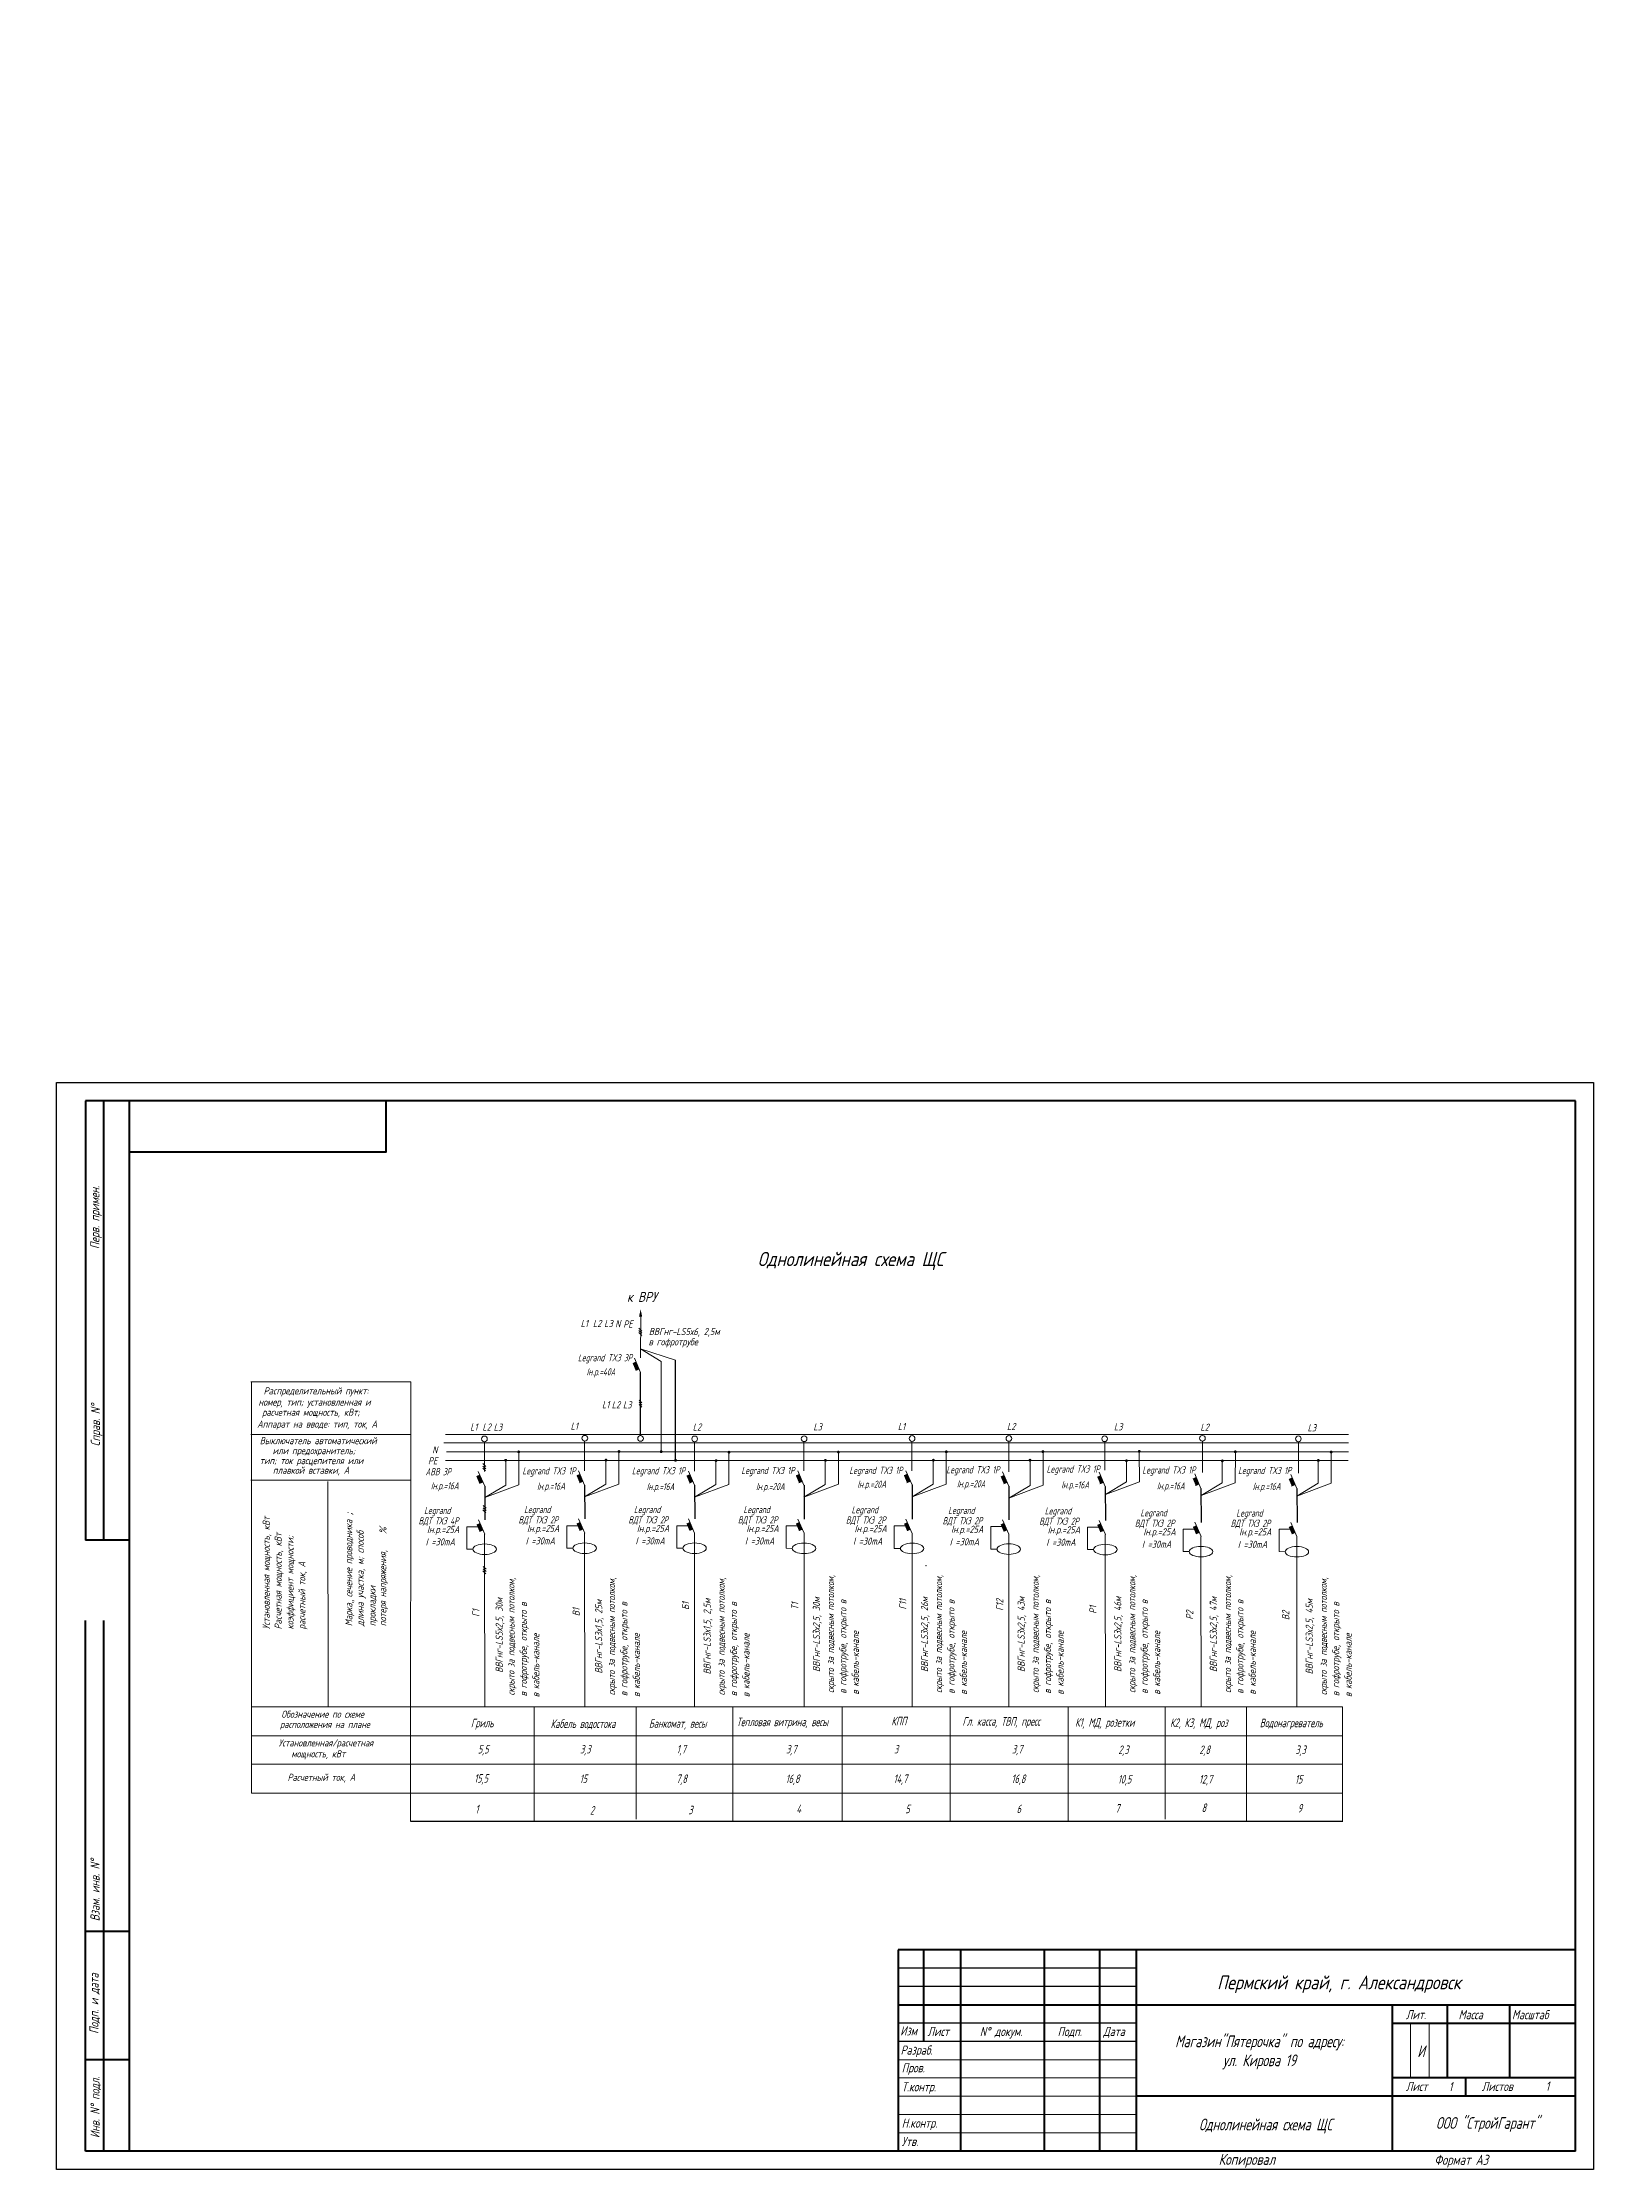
# Model space of a CAD drawing. Header units: millimetres. Extents: x 750 to 1911925374007, y 500 to 46276.
# Drawn here: x 30485 to 60485, y 510 to 41294 of the extents above; entities that cross this region are included whole.
import ezdxf
from ezdxf.enums import TextEntityAlignment as Align

# ---------------------------------------------------------------- set-up
doc = ezdxf.new("R2010")
doc.units = ezdxf.units.MM
for name, color, linetype in [('1', 7, 'Continuous'), ('KONTUR', 7, 'Continuous'), ('вова', 7, 'Continuous'), ('Проводки', 1, 'Continuous'), ('Электропроводки', 1, 'Continuous')]:
    doc.layers.add(name, color=color, linetype=linetype)
doc.layers.add('SHTAMP_Ном_пера__98', color=7, linetype='Continuous', lineweight=25, true_color=0x1f1f1f)
for name, color, linetype, lineweight in [('Основная', 7, 'Continuous', 40), ('текст', 250, 'Continuous', 20), ('тонкая', 7, 'Continuous', 20)]:
    doc.layers.add(name, color=color, linetype=linetype, lineweight=lineweight)
doc.styles.add('ROMANS', font='romans.shx', dxfattribs={"width": 0.7, "oblique": 15, "height": 1})
doc.styles.add('стиль1', font='romans.shx', dxfattribs={"width": 0.75, "oblique": 15, "height": 3.5})

msp = doc.modelspace()

# ---------------------------------------------------------------- hatches: boundary and pattern name
at = {"layer": 'Проводки', "lineweight": 20, "ltscale": 0.5}
h = msp.add_hatch(color=0, dxfattribs=at)
h.paths.add_polyline_path([(41950, 17007), (41950, 16864), (41980, 16864)])
h.paths.add_polyline_path([(41950, 17007), (41921, 16864), (41950, 16864)])

# ---------------------------------------------------------------- linework, layer by layer
at = {"color": 0, "lineweight": 20}
for p, q in [((41947, 16244), (42343, 16000)), ((41535, 13649), (41535, 14281)), ((43643, 13644), (43643, 14276)), ((45741, 13648), (45741, 14279)), ((47811, 13652), (47811, 14283)), ((39365, 13634), (39365, 14102)), ((39615, 13635), (39615, 14269)), ((41285, 13649), (41285, 14117)), ((43393, 13644), (43393, 14112)), ((45491, 13647), (45491, 14115)), ((47561, 13651), (47561, 14119)), ((49417, 13628), (49417, 14096)), ((49667, 13629), (49667, 14260)), ((51263, 13694), (51265, 14086)), ((51513, 13695), (51509, 14265)), ((53099, 13675), (53101, 14097)), ((53349, 13676), (53352, 14257)), ((54940, 13667), (54941, 14105)), ((55190, 13667), (55190, 14270)), ((38964, 13396), (39365, 13634)), ((40876, 13405), (41285, 13649)), ((42984, 13400), (43393, 13644)), ((45082, 13404), (45491, 13647)), ((47154, 13409), (47561, 13651)), ((49008, 13385), (49417, 13628)), ((50860, 13452), (51267, 13694)), ((52694, 13433), (53099, 13675)), ((54531, 13423), (54940, 13667)), ((38619, 12835), (38619, 12405)), ((38834, 12835), (38619, 12835)), ((40536, 12854), (40536, 12424)), ((40751, 12854), (40536, 12854)), ((42642, 12854), (42642, 12424)), ((42858, 12854), (42642, 12854)), ((44741, 12852), (44741, 12423)), ((44956, 12852), (44741, 12852)), ((46814, 12850), (46814, 12420)), ((47029, 12850), (46814, 12850)), ((48666, 12837), (48666, 12407)), ((48881, 12837), (48666, 12837)), ((50518, 12828), (50518, 12398)), ((50733, 12828), (50518, 12828)), ((52351, 12789), (52351, 12360)), ((52567, 12789), (52351, 12789)), ((54189, 12787), (54189, 12357)), ((54404, 12787), (54189, 12787)), ((38619, 12405), (38736, 12403)), ((40536, 12424), (40653, 12422)), ((42642, 12424), (42760, 12422)), ((44741, 12423), (44858, 12420)), ((46814, 12420), (46931, 12418)), ((48666, 12407), (48783, 12405)), ((50518, 12398), (50635, 12396)), ((52351, 12360), (52469, 12357)), ((54189, 12357), (54306, 12355)), ((34494, 9383), (55405, 9383)), ((39908, 9387), (39908, 7188)), ((41867, 9385), (41867, 7227)), ((43718, 9382), (43718, 7194)), ((45816, 9386), (45815, 7198)), ((47885, 9386), (47885, 7202)), ((50146, 9386), (50146, 7204)), ((52009, 9386), (52009, 7228)), ((53564, 9386), (53564, 7188)), ((55405, 9378), (55405, 7179)), ((34494, 8826), (55405, 8826)), ((34494, 8283), (55405, 8283)), ((34494, 7726), (55405, 7726))]:
    msp.add_line(p, q, dxfattribs=at)
at = {"color": 0, "lineweight": 20, "ltscale": 0.5}
msp.add_line((42343, 16000), (42343, 14270), dxfattribs=at)
for p, q in [((42619, 14122), (42617, 16026)), ((41949, 14591), (41949, 15795)), ((38961, 13613), (38963, 12964)), ((40877, 13632), (40880, 12983)), ((42984, 13632), (42987, 12983)), ((45083, 13630), (45086, 12981)), ((47158, 13638), (47158, 12979)), ((49008, 13615), (49010, 12966)), ((50859, 13607), (50862, 12957)), ((52693, 13567), (52696, 12918)), ((54531, 13565), (54534, 12916)), ((37538, 7188), (55405, 7188))]:
    msp.add_line(p, q)
at = {"color": 0}
for p, q in [((51450, 4369), (46889, 4369)), ((51450, 4018), (46889, 4018)), ((51450, 3317), (46889, 3317)), ((51450, 2966), (46889, 2966)), ((56361, 861), (56361, 861))]:
    msp.add_line(p, q, dxfattribs=at)
at = {"color": 0, "lineweight": 20}
for centre in [(38961, 12403), (40878, 12422), (42985, 12422), (45083, 12420), (47156, 12418), (49008, 12405), (50860, 12396), (52694, 12357), (54531, 12355)]:
    msp.add_ellipse(centre, major_axis=(-225, 0), ratio=0.448481, dxfattribs=at)
at = {"layer": '1', "color": 0, "lineweight": 20}
for p, q in [((41947, 16244), (42617, 16026)), ((34480, 15615), (37543, 15615)), ((34494, 7726), (34492, 15615)), ((37543, 15615), (37538, 7188)), ((34480, 14603), (37543, 14603)), ((38176, 14442), (55519, 14441)), ((38207, 14606), (55519, 14605)), ((38956, 13892), (38956, 14463)), ((40876, 13906), (40876, 14477)), ((42984, 13901), (42984, 14463)), ((45082, 13905), (45082, 14467)), ((47152, 13909), (47151, 14471)), ((49008, 13886), (49009, 14473)), ((50847, 13917), (50847, 14468)), ((52720, 13873), (52720, 14475)), ((54561, 13864), (54560, 14465)), ((38209, 14105), (43974, 14105)), ((38227, 14269), (43879, 14269)), ((38964, 13610), (38838, 13892)), ((38924, 13959), (38979, 13904)), ((38928, 14044), (38983, 13989)), ((38928, 13997), (38983, 13943)), ((39359, 14105), (55513, 14105)), ((40877, 13634), (40759, 13906)), ((41422, 14270), (55519, 14270)), ((42985, 13629), (42867, 13901)), ((45082, 13632), (44964, 13905)), ((47158, 13636), (47034, 13909)), ((49008, 13613), (48891, 13886)), ((50859, 13607), (50741, 13880)), ((34480, 13728), (37543, 13728)), ((35957, 13699), (35959, 9385)), ((38926, 13690), (38860, 13662)), ((38964, 13396), (39615, 13635)), ((40846, 13704), (40781, 13677)), ((40876, 13405), (41535, 13649)), ((42954, 13699), (42889, 13672)), ((42984, 13400), (43643, 13644)), ((45052, 13703), (44986, 13675)), ((45082, 13404), (45741, 13648)), ((47122, 13707), (47056, 13679)), ((47154, 13409), (47811, 13652)), ((48978, 13684), (48913, 13656)), ((49008, 13385), (49667, 13629)), ((50822, 13684), (50757, 13657)), ((50860, 13452), (51517, 13695)), ((52693, 13567), (52573, 13846)), ((52654, 13651), (52588, 13623)), ((52694, 13433), (53349, 13676)), ((54531, 13565), (54413, 13838)), ((54495, 13642), (54429, 13614)), ((54531, 13423), (55190, 13667)), ((38928, 13159), (38983, 13104)), ((38933, 13244), (38987, 13189)), ((38933, 13197), (38987, 13143)), ((38961, 12692), (38843, 12965)), ((38960, 10793), (38960, 12694)), ((40878, 12711), (40760, 12983)), ((40877, 10811), (40877, 12713)), ((42985, 12711), (42867, 12983)), ((42984, 10811), (42984, 12713)), ((45083, 12710), (44966, 12982)), ((45083, 10810), (45083, 12711)), ((47156, 12707), (47038, 12980)), ((47155, 10808), (47155, 12709)), ((49008, 12694), (48890, 12967)), ((49007, 10795), (49007, 12696)), ((50860, 12685), (50742, 12957)), ((50859, 10785), (50859, 12687)), ((52694, 12646), (52576, 12919)), ((52693, 10747), (52693, 12648)), ((54531, 12644), (54414, 12917)), ((54531, 10745), (54531, 12646)), ((38928, 11989), (38983, 11934)), ((38933, 12074), (38987, 12019)), ((38933, 12027), (38987, 11973))]:
    msp.add_line(p, q, dxfattribs=at)
at = {"layer": '1', "color": 0, "lineweight": 20, "const_width": 27.3}
for points in [[(39601, 14270, 1), (39628, 14270, 1)], [(41522, 14276, 1), (41549, 14276, 1)], [(42332, 14273, 1), (42359, 14273, 1)], [(43631, 14263, 1), (43658, 14263, 1)], [(45728, 14267, 1), (45755, 14267, 1)], [(47798, 14271, 1), (47825, 14271, 1)], [(49650, 14274, 1), (49678, 14274, 1)], [(51496, 14279, 1), (51523, 14279, 1)], [(53338, 14271, 1), (53366, 14271, 1)], [(55175, 14266, 1), (55202, 14266, 1)], [(39350, 14109, 1), (39377, 14109, 1)], [(41272, 14112, 1), (41299, 14112, 1)], [(42606, 14108, 1), (42633, 14108, 1)], [(43383, 14102, 1), (43410, 14102, 1)], [(45480, 14106, 1), (45507, 14106, 1)], [(47550, 14110, 1), (47577, 14110, 1)], [(49400, 14110, 1), (49428, 14110, 1)], [(51251, 14099, 1), (51278, 14099, 1)], [(53087, 14097, 1), (53114, 14097, 1)], [(54927, 14105, 1), (54955, 14105, 1)]]:
    msp.add_lwpolyline(points, format="xyb", close=True, dxfattribs=at)
at = {"layer": '1', "color": 0, "lineweight": 20}
for centre in [(38956, 14518), (40881, 14532), (41949, 14527), (42987, 14518), (45085, 14522), (47155, 14526), (49011, 14527), (50846, 14522), (52720, 14530), (54560, 14520)]:
    msp.add_circle(centre, 54.7, dxfattribs=at)
msp.add_point((47419, 12085), dxfattribs=at)
for points in [[(38866, 13832), (38866, 13832), (38800, 13805), (38926, 13690)], [(38800, 13805), (38860, 13662), (38926, 13690)], [(38926, 13690), (38926, 13690), (38866, 13832)], [(40786, 13846), (40786, 13846), (40721, 13819), (40846, 13704)], [(40721, 13819), (40781, 13677), (40846, 13704)], [(40846, 13704), (40846, 13704), (40786, 13846)], [(42894, 13841), (42894, 13841), (42829, 13814), (42954, 13699)], [(42829, 13814), (42889, 13672), (42954, 13699)], [(42954, 13699), (42954, 13699), (42894, 13841)], [(44992, 13845), (44992, 13845), (44926, 13818), (45052, 13703)], [(44926, 13818), (44986, 13675), (45052, 13703)], [(45052, 13703), (45052, 13703), (44992, 13845)], [(47062, 13849), (47062, 13849), (46996, 13821), (47122, 13707)], [(46996, 13821), (47056, 13679), (47122, 13707)], [(47122, 13707), (47122, 13707), (47062, 13849)], [(48918, 13826), (48918, 13826), (48852, 13798), (48978, 13684)], [(48852, 13798), (48913, 13656), (48978, 13684)], [(48978, 13684), (48978, 13684), (48918, 13826)], [(50768, 13820), (50768, 13820), (50703, 13793), (50829, 13678)], [(50703, 13793), (50763, 13650), (50829, 13678)], [(50829, 13678), (50829, 13678), (50768, 13820)], [(52600, 13786), (52600, 13786), (52534, 13759), (52660, 13644)], [(52534, 13759), (52595, 13617), (52660, 13644)], [(52660, 13644), (52660, 13644), (52600, 13786)], [(54441, 13778), (54441, 13778), (54375, 13750), (54501, 13635)], [(54375, 13750), (54435, 13608), (54501, 13635)], [(54501, 13635), (54501, 13635), (54441, 13778)], [(38871, 12904), (38871, 12904), (38805, 12877), (38931, 12762)], [(38805, 12877), (38865, 12735), (38931, 12762)], [(38931, 12762), (38931, 12762), (38871, 12904)], [(40788, 12923), (40788, 12923), (40722, 12896), (40848, 12781)], [(40722, 12896), (40782, 12754), (40848, 12781)], [(40848, 12781), (40848, 12781), (40788, 12923)], [(42894, 12923), (42894, 12923), (42829, 12896), (42954, 12781)], [(42829, 12896), (42889, 12754), (42954, 12781)], [(42954, 12781), (42954, 12781), (42894, 12923)], [(44993, 12922), (44993, 12922), (44927, 12895), (45053, 12780)], [(44927, 12895), (44988, 12752), (45053, 12780)], [(45053, 12780), (45053, 12780), (44993, 12922)], [(47066, 12920), (47066, 12920), (47000, 12892), (47126, 12778)], [(47000, 12892), (47060, 12750), (47126, 12778)], [(47126, 12778), (47126, 12778), (47066, 12920)], [(48918, 12907), (48918, 12907), (48852, 12879), (48978, 12765)], [(48852, 12879), (48912, 12737), (48978, 12765)], [(48978, 12765), (48978, 12765), (48918, 12907)], [(50770, 12897), (50770, 12897), (50704, 12870), (50830, 12755)], [(50704, 12870), (50764, 12728), (50830, 12755)], [(50830, 12755), (50830, 12755), (50770, 12897)], [(52603, 12859), (52603, 12859), (52538, 12832), (52663, 12717)], [(52538, 12832), (52598, 12689), (52663, 12717)], [(52663, 12717), (52663, 12717), (52603, 12859)], [(54441, 12857), (54441, 12857), (54375, 12829), (54501, 12715)], [(54375, 12829), (54436, 12687), (54501, 12715)], [(54501, 12715), (54501, 12715), (54441, 12857)]]:
    msp.add_solid(points, dxfattribs=at)
at = {"layer": 'KONTUR', "color": 0}
for p, q in [((30750, 510), (30750, 21350)), ((30750, 21350), (60221, 21350)), ((60221, 21350), (60221, 510)), ((60221, 510), (30750, 510))]:
    msp.add_line(p, q, dxfattribs=at)
at = {"layer": 'вова', "color": 0, "lineweight": 20}
for p, q in [((41949, 16076), (41952, 16858)), ((41918, 16640), (41972, 16585)), ((41918, 16599), (41972, 16544)), ((41918, 16558), (41972, 16503)), ((41949, 15795), (41831, 16068)), ((41921, 15857), (41856, 15829)), ((41922, 15262), (41976, 15207)), ((41922, 15221), (41976, 15166)), ((41922, 15180), (41976, 15125))]:
    msp.add_line(p, q, dxfattribs=at)
for points in [[(41861, 15999), (41861, 15999), (41796, 15972), (41921, 15857)], [(41796, 15972), (41856, 15829), (41921, 15857)]]:
    msp.add_solid(points, dxfattribs=at)
at = {"layer": 'Основная', "color": 0}
for p, q in [((31311, 20999), (31311, 12579)), ((59870, 20999), (31311, 20999)), ((31662, 12579), (31662, 20999)), ((32153, 3668), (32153, 20999)), ((37072, 20008), (37072, 20991)), ((59870, 861), (59870, 20999)), ((37065, 20017), (32153, 20017)), ((32153, 12579), (31311, 12579)), ((31311, 861), (31311, 11035)), ((31662, 861), (31662, 11035)), ((32153, 5071), (31311, 5071)), ((46889, 4720), (46889, 861)), ((59870, 4720), (46889, 4720)), ((47380, 2966), (47380, 4720)), ((48082, 4720), (48082, 861)), ((49695, 861), (49695, 4720)), ((50748, 4720), (50748, 861)), ((51450, 4720), (51450, 861)), ((32153, 861), (32153, 3668)), ((46889, 3668), (59870, 3668)), ((56361, 3668), (56361, 861)), ((56361, 3317), (59870, 3317)), ((57414, 3668), (57414, 2264)), ((58607, 3668), (58607, 2264)), ((32153, 2615), (31311, 2615)), ((59870, 2264), (56361, 2264)), ((57765, 2264), (57765, 1913)), ((59870, 1913), (51450, 1913)), ((59870, 861), (31311, 861))]:
    msp.add_line(p, q, dxfattribs=at)
at = {"layer": 'тонкая', "color": 0}
for p, q in [((56711, 3302), (56711, 2264)), ((57068, 3302), (57068, 2264)), ((46889, 2615), (51450, 2615)), ((51450, 2264), (46889, 2264)), ((51450, 1913), (46889, 1913))]:
    msp.add_line(p, q, dxfattribs=at)
for points in [[(46889, 1563), (51450, 1563)], [(46889, 1212), (51450, 1212)]]:
    msp.add_lwpolyline(points, dxfattribs=at)
at = {"layer": 'Электропроводки', "color": 0, "lineweight": 20}
for p, q in [((38962, 10790), (38962, 9383)), ((40879, 10809), (40879, 9385)), ((42985, 10809), (42985, 9385)), ((45084, 10808), (45084, 9383)), ((47156, 10806), (47156, 9383)), ((49009, 10792), (49009, 9383)), ((50861, 10783), (50861, 9383)), ((52694, 10745), (52694, 9386)), ((54532, 10743), (54532, 9383))]:
    msp.add_line(p, q, dxfattribs=at)

# ---------------------------------------------------------------- texts
at = {"color": 0, "lineweight": 20, "style": 'ROMANS', "oblique": 15}
for s, height, width, p in [('L1', 136.7, 0.7, (40801, 16664)), ('L2', 136.7, 0.7, (41036, 16664)), ('L3', 136.7, 0.7, (41251, 16662)), ('N', 137, 0.7, (41463, 16660)), ('РЕ', 136.7, 0.7, (41619, 16653)), ('L1', 136.7, 0.7, (41211, 15107)), ('L2', 136.7, 0.7, (41396, 15104)), ('L3', 136.7, 0.7, (41611, 15102)), ('L1', 136.7, 0.7, (38683, 14679)), ('L2', 136.7, 0.7, (38918, 14679)), ('L3', 136.7, 0.7, (39133, 14676)), ('L1', 136.7, 0.7, (40608, 14693)), ('L2', 136.7, 0.7, (42950, 14679)), ('L3', 136.7, 0.7, (45262, 14681)), ('L1', 136.7, 0.7, (46881, 14687)), ('L2', 136.7, 0.7, (48973, 14688)), ('L3', 136.7, 0.7, (51023, 14681)), ('L2', 136.7, 0.7, (52682, 14675)), ('L3', 136.7, 0.7, (54737, 14664)), ('N', 137, 0.7, (37955, 14242)), ('РЕ', 136.7, 0.7, (37875, 14032)), ('Iн.р.=25А', 136.7, 0.7, (37856, 12715)), ('Iн.р.=25А', 136.7, 0.7, (39773, 12734)), ('Iн.р.=25А', 136.7, 0.7, (41879, 12734)), ('Iн.р.=25А', 136.7, 0.7, (43978, 12732)), ('Iн.р.=25А', 136.7, 0.7, (46051, 12730)), ('Iн.р.=25А', 136.7, 0.7, (47903, 12717)), ('Iн.р.=25А', 136.7, 0.7, (49755, 12708)), ('Iн.р.=25А', 136.7, 0.7, (51588, 12669)), ('Iн.р.=25А', 136.7, 0.7, (53426, 12667)), ('I =30mА', 136.7, 0.7, (37829, 12475)), ('I =30mА', 136.7, 0.7, (39746, 12494)), ('I =30mА', 136.7, 0.7, (41852, 12494)), ('I =30mА', 136.7, 0.7, (43951, 12493)), ('I =30mА', 136.7, 0.7, (46024, 12490)), ('I =30mА', 136.7, 0.7, (47876, 12477)), ('I =30mА', 136.7, 0.7, (49728, 12468)), ('I =30mА', 136.7, 0.7, (51561, 12430)), ('I =30mА', 136.7, 0.7, (53399, 12428)), ('расположения на плане', 136.75, 0.7, (35038, 8977)), ('Обозначение по схеме', 136.75, 0.7, (35063, 9172)), ('Гриль', 164.1, 0.6, (38697, 8989)), ('Кабель водостока', 164.09, 0.6, (40226, 8976)), ('Банкомат, весы', 164.09, 0.6, (42110, 8980)), ('Тепловая витрина, весы', 164.09, 0.6, (43790, 9010)), ('КПП', 164.1, 0.6, (46758, 9027)), ('Гл. касса, ТВП, пресс', 164.09, 0.6, (48120, 9020)), ('К1, МД, розетки', 164.09, 0.6, (50280, 9000)), ('К2, К3, МД, роз', 164.09, 0.6, (52101, 8995)), ('Водонагреватель', 164.09, 0.6, (53820, 8990)), ('Установленная/расчетная', 136.75, 0.7, (35009, 8621)), ('5,5', 164.1, 0.6, (38831, 8486)), ('3,3', 164.1, 0.6, (40790, 8486)), ('1,7', 164.1, 0.6, (42641, 8486)), ('3,7', 164.1, 0.6, (44739, 8486)), ('3', 164, 0.6, (46808, 8486)), ('3,7', 164.1, 0.6, (49069, 8486)), ('2,3', 164.1, 0.6, (51108, 8476)), ('2,8', 164.1, 0.6, (52662, 8476)), ('3,3', 164.1, 0.6, (54503, 8476)), (' мощность, кВт', 136.75, 0.7, (35181, 8411)), ('Расчетный ток, А', 136.75, 0.7, (35182, 7961)), ('15,5', 164.1, 0.6, (38761, 7927)), ('15', 164.1, 0.6, (40782, 7920)), ('7,8', 164.1, 0.6, (42633, 7920)), ('16,8', 164.1, 0.6, (44731, 7920)), ('14,7', 164.1, 0.6, (46800, 7920)), ('16,8', 164.1, 0.6, (49061, 7920)), ('10,5', 164.1, 0.6, (51099, 7910)), ('12,7', 164.1, 0.6, (52654, 7910)), ('15', 164.1, 0.6, (54495, 7910)), ('1', 164, 0.6, (38784, 7338)), ('2', 164, 0.6, (40980, 7314)), ('3', 164, 0.6, (42867, 7321)), ('4', 164, 0.6, (44937, 7341)), ('5', 164, 0.6, (47026, 7341)), ('6', 164, 0.6, (49159, 7342)), ('7', 164, 0.6, (51052, 7353)), ('8', 164, 0.6, (52705, 7364)), ('9', 164, 0.6, (54546, 7355))]:
    msp.add_text(s, height=height, dxfattribs=dict(at, width=width)).set_placement(p)
at = {"color": 0, "lineweight": 20, "style": 'ROMANS', "oblique": 15, "width": 0.6}
for s, height, p in [('Legrand TX3 3P', 136.75, (40748, 16076)), ('Iн.р.=40А', 136.7, (40914, 15805)), (' ABB 3P', 136.7, (37763, 13890)), ('Legrand TX3 1P', 136.75, (39684, 13905)), ('Legrand TX3 1P', 136.75, (41784, 13908)), ('Legrand TX3 1P', 136.75, (43881, 13913)), ('Legrand TX3 1P', 136.75, (45951, 13916)), ('Legrand TX3 1P', 136.75, (47811, 13927)), ('Legrand TX3 1P', 136.75, (49734, 13941)), ('Legrand TX3 1P', 136.75, (51567, 13923)), ('Legrand TX3 1P', 136.75, (53404, 13913)), ('Iн.р.=16А', 136.7, (37929, 13620)), ('Iн.р.=16А', 136.7, (39965, 13613)), ('Iн.р.=16А', 136.7, (42065, 13604)), ('Iн.р.=20А', 136.7, (44162, 13604)), ('Iн.р.=20А', 136.7, (46105, 13649)), ('Iн.р.=20А', 136.7, (48014, 13658)), ('Iн.р.=16А', 136.7, (50015, 13637)), ('Iн.р.=16А', 136.7, (51848, 13618)), ('Iн.р.=16А', 136.7, (53685, 13608)), ('Legrand', 136.7, (37799, 13146)), ('Legrand', 136.7, (39716, 13164)), ('Legrand', 136.7, (41822, 13164)), ('Legrand', 136.7, (43921, 13163)), ('Legrand', 136.7, (45994, 13161)), ('Legrand', 136.7, (47846, 13148)), ('Legrand', 136.7, (49698, 13138)), ('Legrand', 136.7, (51531, 13100)), ('Legrand', 136.7, (53369, 13098)), ('ВДТ ТХ3 4P', 136.7, (37693, 12948)), ('ВДТ ТХ3 2P', 136.7, (39609, 12966)), ('ВДТ ТХ3 2P', 136.7, (41716, 12966)), ('ВДТ ТХ3 2P', 136.7, (43815, 12965)), ('ВДТ ТХ3 2P', 136.7, (45887, 12963)), ('ВДТ ТХ3 2P', 136.7, (47740, 12950)), ('ВДТ ТХ3 2P', 136.7, (49591, 12940)), ('ВДТ ТХ3 2P', 136.7, (51425, 12902)), ('ВДТ ТХ3 2P', 136.7, (53263, 12900))]:
    msp.add_text(s, height=height, dxfattribs=at).set_placement(p, align=Align.MIDDLE_LEFT)
at = {"color": 0, "linetype": 'ByBlock', "lineweight": 25, "style": 'ROMANS', "oblique": 15, "width": 0.8}
msp.add_text('Пермский край, г. Александровск', height=263.29, dxfattribs=at).set_placement((53003, 3965))
at = {"layer": '1', "color": 0, "lineweight": 20, "style": 'ROMANS', "oblique": 15, "width": 0.8}
for s, height, p in [('Однолинейная cхема ЩС', 273.49, (44195, 17831)), ('к ВРУ', 191.4, (41690, 17146)), ('в гофротрубе', 136.75, (42102, 16311)), ('ВВГнг-LS5х6, 2,5м', 136.75, (42108, 16509)), ('Раcпределительный пункт:', 136.75, (34723, 15372)), ('номер, тип; установленная и', 136.75, (34624, 15156)), ('расчетная мощность, кВт;', 136.75, (34695, 14961)), ('Аппарат на вводе: тип, ток, А', 136.75, (34601, 14735)), ('Выключатель автоматический', 136.75, (34649, 14417)), ('или предохранитель;', 136.75, (34895, 14225)), ('тип; ток расцепителя или', 136.75, (34649, 14034)), ('плавкой вставки, А', 136.75, (34900, 13849))]:
    msp.add_text(s, height=height, dxfattribs=at).set_placement(p)
at = {"layer": '1', "color": 0, "lineweight": 20, "style": 'ROMANS', "oblique": 15}
for s, height, width, p in [(';', 164, 0.8, (36432, 13054)), ('Установленная мощность, кВт', 136.75, 0.8, (34842, 10866)), ('Раcчетная мощность, кВт', 136.75, 0.8, (35069, 10866)), ('Марка, сечение проводника ', 136.75, 0.8, (36423, 10927)), ('длина участка, м; способ', 136.75, 0.8, (36643, 10927)), ('%', 137, 0.8, (37080, 12696)), ('коэффициент мощности;', 136.75, 0.8, (35297, 10866)), ('потеря напряжения,', 136.75, 0.8, (37074, 10927)), ('расчетный ток, А', 136.75, 0.8, (35525, 10866)), (',', 137, 0.8, (36429, 11401)), ('прокладки', 136.7, 0.8, (36871, 10927)), ('ВВГнг-LS5х2,5, 30м', 136.75, 0.8, (39307, 10034)), ('скрыто за подвесным потолком,', 136.75, 0.74, (39534, 9598)), ('скрыто за подвесным потолком,', 136.75, 0.74, (41461, 9603)), ('ВВГнг-LS3х1,5, 2,5м', 136.75, 0.8, (43293, 10003)), ('скрыто за подвесным потолком,', 136.75, 0.74, (43563, 9602)), ('ВВГнг-LS3х2,5, 30м', 136.75, 0.8, (45389, 10049)), ('скрыто за подвесным потолком,', 136.75, 0.74, (45658, 9648)), ('Г11', 136.7, 0.8, (47046, 11245)), ('ВВГнг-LS3х2,5, 26м', 136.75, 0.8, (47461, 10049)), ('скрыто за подвесным потолком,', 136.75, 0.74, (47731, 9648)), ('Г12', 136.7, 0.8, (48903, 11222)), ('ВВГнг-LS3х2,5, 43м', 136.75, 0.8, (49314, 10049)), ('скрыто за подвесным потолком,', 136.75, 0.74, (49583, 9648)), ('ВВГнг-LS3х2,5, 46м', 136.75, 0.8, (51166, 10049)), ('скрыто за подвесным потолком,', 136.75, 0.74, (51435, 9648)), ('ВВГнг-LS3х2,5, 47м', 136.75, 0.8, (52999, 10049)), ('скрыто за подвесным потолком,', 136.75, 0.74, (53269, 9648)), ('ВВГнг-LS3х2,5, 45м', 136.75, 0.8, (54837, 10004)), ('скрыто за подвесным потолком,', 136.75, 0.74, (55107, 9604)), ('Г1', 136.7, 0.8, (38862, 11105)), ('в гофротрубе, открыто в ', 136.75, 0.8, (39771, 9581)), ('В1', 136.7, 0.8, (40782, 11119)), ('ВВГнг-LS3х1,5, 25м', 136.75, 0.8, (41214, 10019)), ('в гофротрубе, открыто в ', 136.75, 0.8, (41699, 9586)), ('Б1', 136.7, 0.8, (42879, 11238)), ('в гофротрубе, открыто в ', 136.75, 0.8, (43800, 9585)), ('Т1', 136.7, 0.8, (44976, 11242)), ('в гофротрубе, открыто в ', 136.75, 0.8, (45896, 9631)), ('в гофротрубе, открыто в ', 136.75, 0.8, (47969, 9631)), ('в гофротрубе, открыто в ', 136.75, 0.8, (49821, 9631)), ('Р1', 136.7, 0.8, (50690, 11165)), ('в гофротрубе, открыто в ', 136.75, 0.8, (51673, 9631)), ('Р2', 136.7, 0.8, (52544, 11052)), ('в гофротрубе, открыто в ', 136.75, 0.8, (53507, 9631)), ('В2', 136.7, 0.8, (54385, 11044)), ('в гофротрубе, открыто в ', 136.75, 0.8, (55344, 9586)), ('в кабель-канале', 136.75, 0.8, (40009, 9564)), ('в кабель-канале', 136.75, 0.8, (41937, 9569)), ('в кабель-канале', 136.75, 0.8, (44038, 9567)), ('в кабель-канале', 136.75, 0.8, (46134, 9614)), ('в кабель-канале', 136.75, 0.8, (48206, 9614)), ('в кабель-канале', 136.75, 0.8, (50059, 9614)), ('в кабель-канале', 136.75, 0.8, (51911, 9614)), ('в кабель-канале', 136.75, 0.8, (53744, 9614)), ('в кабель-канале', 136.75, 0.8, (55582, 9569))]:
    msp.add_text(s, height=height, rotation=90, dxfattribs=dict(at, width=width)).set_placement(p)
at = {"layer": 'SHTAMP_Ном_пера__98', "color": 0, "linetype": 'ByBlock', "lineweight": 25, "char_height": 225, "attachment_point": 5, "line_spacing_factor": 0.971274, "style": 'ROMANS'}
for s, insert, width in [('Магазин"Пятерочка" по адресу: ул. Кирова 19', (53814, 2754), 3873.2), ('И', (56912, 2777), 3689.6), ('Однолинейная схема ЩC', (53934, 1342), 3689.6), ('ООО "СтройГарант"', (58187, 1371), 3689.6)]:
    msp.add_mtext(s, dxfattribs=dict(at, insert=insert, width=width))
at = {"layer": 'текст', "color": 0, "style": 'стиль1', "oblique": 15, "width": 0.75}
for s, p in [('Перв. примен.', (31575, 18158)), ('Справ. N%%d', (31586, 14377)), ('Взам. инв. N%%d', (31579, 5269)), ('Подп. и дата', (31559, 3109)), ('Инв. N%%d подл.', (31579, 1111))]:
    msp.add_text(s, height=175.42, rotation=90, dxfattribs=at).set_placement(p)
for s, height, p in [('Лит.', 175.4, (56622, 3391)), ('Масса', 175.4, (57631, 3391)), ('Масштаб', 175.4, (58655, 3391)), ('Изм', 175.4, (46927, 3079)), ('Разраб.', 175.4, (46935, 2711)), ('Лист', 175.4, (47451, 3068)), ('N%%d докум. ', 175.42, (48454, 3068)), ('Подп.', 175.4, (49945, 3068)), ('Дата', 175.4, (50819, 3068)), ('Пров.', 175.4, (46956, 2371)), ('Т.контр.', 175.4, (46956, 2007)), ('Лист', 175.4, (56622, 2015)), ('1', 175, (57443, 2010)), ('Листов', 175.4, (58076, 2015)), ('1', 175, (59301, 2020)), ('Н.контр.', 175.4, (46956, 1311)), ('Утв.', 175.4, (46956, 959)), ('Копировал', 210.5, (53031, 598)), ('Формат А3', 193, (57166, 598))]:
    msp.add_text(s, height=height, dxfattribs=at).set_placement(p)

doc.saveas('drawing.dxf')
